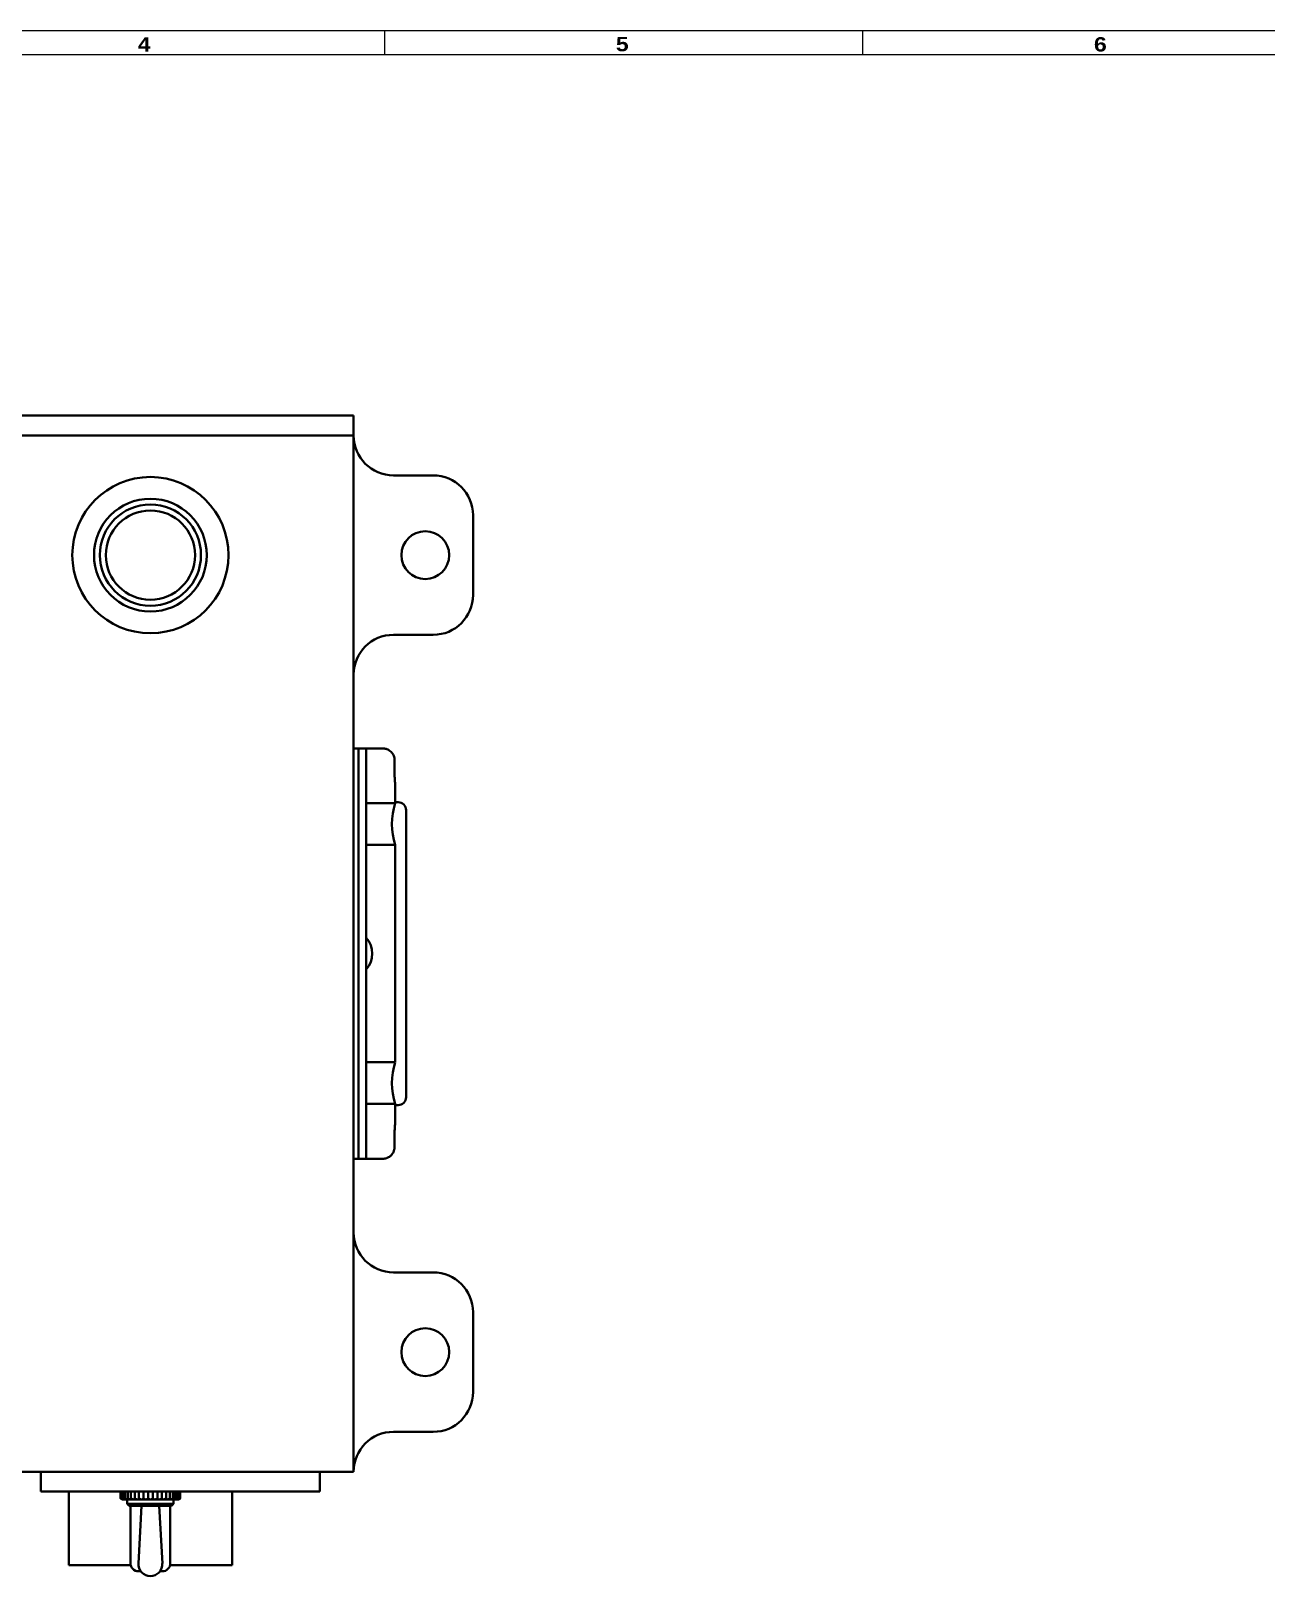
# Model space of a CAD drawing. Header units: millimetres. Extents: x 12 to 1415, y 12 to 997.
# Drawn here: x 393.6 to 703.6, y 609.3 to 997.1 of the extents above; entities that cross this region are included whole.
import ezdxf

# ---------------------------------------------------------------- set-up
doc = ezdxf.new("R2010")
doc.units = ezdxf.units.MM
doc.header["$LTSCALE"] = 1.2
doc.layers.get('0').update_dxf_attribs({"lineweight": 25})
doc.layers.add('Default', color=7, linetype='Continuous', lineweight=25)
doc.layers.add('가시적인 것(ISO)', color=7, linetype='Continuous', lineweight=40)
doc.styles.get("Standard").update_dxf_attribs({"font": 'txt.shx'})

# ---------------------------------------------------------------- blocks, each defined once
blk = doc.blocks.new('경계 A0_테크윈승압기_도면경계')
at = {"layer": 'Default', "color": 7, "linetype": 'Continuous'}
for p, q in [((1178.95, 830.9), (9.95, 830.9)), ((401.95, 830.9), (401.95, 825.9)), ((501.95, 830.9), (501.95, 825.9)), ((1173.95, 825.9), (34.95, 825.9))]:
    blk.add_line(p, q, dxfattribs=at)
at = {"layer": 'Default', "color": 7, "char_height": 3, "attachment_point": 1, "line_spacing_factor": 0.498}
for s, insert in [('\\f돋움체|b0|i0;\\H3.0000;{\\fArial Black|b0|i0;\\H3.0000;\\fArial Black|b0|i0;\\H3.0000;\\fArial Black|b0|i0;\\H3.0000;4}', (350.34, 829.59)), ('\\f돋움체|b0|i0;\\H3.0000;{\\fArial Black|b0|i0;\\H3.0000;\\fArial Black|b0|i0;\\H3.0000;\\fArial Black|b0|i0;\\H3.0000;5}', (450.34, 829.64)), ('\\f돋움체|b0|i0;\\H3.0000;{\\fArial Black|b0|i0;\\H3.0000;\\fArial Black|b0|i0;\\H3.0000;\\fArial Black|b0|i0;\\H3.0000;6}', (550.34, 829.59))]:
    blk.add_mtext(s, dxfattribs=dict(at, insert=insert))

msp = doc.modelspace()

# ---------------------------------------------------------------- linework, layer by layer
at = {"layer": '가시적인 것(ISO)'}
for p, q in [((162.56, 900.54), (474.56, 900.54)), ((474.56, 895.54), (474.56, 900.54)), ((474.56, 895.54), (162.56, 895.54)), ((162.56, 895.54), (474.56, 895.54)), ((474.56, 635.54), (474.56, 895.54)), ((484.56, 885.54), (494.56, 885.54)), ((504.56, 875.54), (504.56, 855.54)), ((494.56, 845.54), (484.56, 845.54)), ((475.76, 817.04), (474.56, 817.04)), ((475.76, 817.04), (475.76, 807.04)), ((475.76, 807.04), (475.76, 817.04)), ((475.76, 817.04), (477.76, 817.04)), ((477.76, 807.04), (477.76, 817.04)), ((481.87, 817.04), (477.76, 817.04)), ((484.86, 810.54), (484.86, 814.04)), ((475.76, 765.54), (475.76, 807.04)), ((475.76, 724.04), (475.76, 807.04)), ((477.76, 724.04), (477.76, 807.04)), ((484.99, 803.26), (484.99, 807.89)), ((484.99, 803.26), (477.76, 803.26)), ((484.99, 803.54), (485.76, 803.54)), ((487.76, 729.54), (487.76, 801.54)), ((484.99, 792.83), (477.76, 792.83)), ((484.99, 738.26), (484.99, 792.83)), ((475.76, 724.04), (475.76, 765.54)), ((484.99, 738.26), (477.76, 738.26)), ((484.99, 727.83), (477.76, 727.83)), ((484.99, 723.2), (484.99, 727.83)), ((484.99, 727.54), (485.76, 727.54)), ((475.76, 724.04), (475.76, 714.04)), ((475.76, 714.04), (475.76, 724.04)), ((477.76, 714.04), (477.76, 724.04)), ((484.86, 717.04), (484.86, 720.54)), ((475.76, 714.04), (474.56, 714.04)), ((475.76, 714.04), (477.76, 714.04)), ((477.76, 714.04), (481.87, 714.04)), ((494.56, 685.54), (484.56, 685.54)), ((504.56, 655.54), (504.56, 675.54)), ((484.56, 645.54), (494.56, 645.54)), ((162.56, 635.54), (474.56, 635.54)), ((396.06, 635.54), (396.06, 630.54)), ((399.06, 635.54), (463.06, 635.54)), ((466.06, 630.54), (466.06, 635.54)), ((399.06, 630.54), (396.06, 630.54)), ((463.06, 630.54), (399.06, 630.54)), ((403.06, 630.54), (403.06, 612.04)), ((416.09, 630.54), (416.09, 628.8)), ((416.09, 628.8), (416.09, 630.54)), ((416.27, 630.54), (416.27, 628.8)), ((416.27, 628.8), (416.27, 630.54)), ((416.51, 628.54), (416.6, 628.54)), ((416.6, 628.54), (416.61, 628.54)), ((416.61, 628.54), (416.85, 628.54)), ((416.62, 628.79), (416.62, 630.54)), ((416.64, 630.54), (416.64, 628.8)), ((416.85, 628.54), (416.87, 628.54)), ((416.87, 628.54), (417.26, 628.54)), ((417.14, 628.78), (417.14, 630.54)), ((417.17, 630.54), (417.17, 628.8)), ((417.26, 628.54), (417.3, 628.54)), ((417.3, 628.54), (417.84, 628.54)), ((417.74, 627.44), (417.74, 628.54)), ((417.81, 628.77), (417.81, 630.54)), ((417.84, 628.54), (417.88, 628.54)), ((417.86, 630.54), (417.86, 628.8)), ((417.88, 628.54), (418.55, 628.54)), ((418.55, 628.54), (418.61, 628.54)), ((418.61, 628.75), (418.61, 630.54)), ((418.61, 628.54), (419.39, 628.54)), ((418.69, 630.54), (418.69, 628.8)), ((419.39, 628.54), (419.45, 628.54)), ((419.45, 628.54), (420.33, 628.54)), ((419.65, 630.54), (419.65, 628.8)), ((420.33, 628.54), (420.4, 628.54)), ((420.4, 628.54), (421.35, 628.54)), ((420.69, 630.54), (420.69, 628.8)), ((421.35, 628.54), (421.42, 628.54)), ((421.42, 628.54), (422.42, 628.54)), ((421.81, 630.54), (421.81, 628.8)), ((422.42, 628.54), (422.5, 628.54)), ((422.5, 628.54), (423.52, 628.54)), ((422.98, 630.54), (422.98, 628.8)), ((423.52, 628.54), (423.6, 628.54)), ((423.6, 628.54), (424.63, 628.54)), ((424.15, 630.54), (424.15, 628.8)), ((424.63, 628.54), (424.71, 628.54)), ((424.71, 628.54), (425.7, 628.54)), ((425.32, 630.54), (425.32, 628.8)), ((425.7, 628.54), (425.78, 628.54)), ((425.78, 628.54), (426.73, 628.54)), ((426.43, 630.54), (426.43, 628.8)), ((426.73, 628.54), (426.8, 628.54)), ((426.8, 628.54), (427.68, 628.54)), ((427.48, 630.54), (427.48, 628.8)), ((427.68, 628.54), (427.74, 628.54)), ((427.74, 628.54), (428.52, 628.54)), ((428.44, 630.54), (428.44, 628.8)), ((428.51, 628.75), (428.51, 630.54)), ((428.52, 628.54), (428.58, 628.54)), ((428.58, 628.54), (429.24, 628.54)), ((429.24, 628.54), (429.29, 628.54)), ((429.27, 630.54), (429.27, 628.8)), ((429.29, 628.54), (429.83, 628.54)), ((429.32, 628.77), (429.32, 630.54)), ((429.38, 627.44), (429.38, 628.54)), ((429.83, 628.54), (429.86, 628.54)), ((429.86, 628.54), (430.26, 628.54)), ((429.96, 630.54), (429.96, 628.8)), ((429.99, 628.78), (429.99, 630.54)), ((430.26, 628.54), (430.28, 628.54)), ((430.28, 628.54), (430.52, 628.54)), ((430.49, 630.54), (430.49, 628.8)), ((430.51, 628.79), (430.51, 630.54)), ((430.52, 628.54), (430.53, 628.54)), ((430.53, 628.54), (430.61, 628.54)), ((430.86, 630.54), (430.86, 628.8)), ((430.86, 628.8), (430.86, 630.54)), ((431.04, 630.54), (431.04, 628.8)), ((431.04, 628.8), (431.04, 630.54)), ((444.06, 630.54), (444.06, 612.04)), ((466.06, 630.54), (463.06, 630.54)), ((429.38, 627.44), (417.74, 627.44)), ((418.24, 626.94), (417.74, 627.44)), ((418.24, 626.94), (428.88, 626.94)), ((418.56, 625.54), (418.56, 626.94)), ((418.56, 625.54), (418.56, 620.54)), ((421.35, 626.94), (420.57, 612.5)), ((425.78, 626.94), (426.56, 612.5)), ((428.56, 626.94), (428.56, 625.54)), ((428.56, 620.54), (428.56, 625.54)), ((428.88, 626.94), (429.38, 627.44)), ((418.56, 612.54), (418.56, 620.54)), ((428.56, 620.54), (428.56, 612.54)), ((403.06, 612.04), (418.63, 612.04)), ((420.56, 610.54), (421.16, 610.54)), ((425.97, 610.54), (426.56, 610.54)), ((428.5, 612.04), (444.06, 612.04))]:
    msp.add_line(p, q, dxfattribs=at)
for centre, radius in [((423.56, 865.54), 19.6), ((423.56, 865.54), 14.15), ((423.56, 865.54), 12.7), ((423.56, 865.54), 11.2), ((492.56, 865.54), 6), ((492.56, 665.54), 6)]:
    msp.add_circle(centre, radius, dxfattribs=at)
for centre, radius, start, end in [((484.56, 895.54), 10, 180, 270), ((494.56, 875.54), 10, 0, 90), ((494.56, 855.54), 10, 270, 0), ((484.56, 835.54), 10, 90, 180), ((501.84, 798.04), 17.64, 162.798, 197.202), ((485.76, 801.54), 2, 0, 90), ((473.18, 765.54), 6.08, 318.8879, 41.1121), ((501.84, 733.04), 17.64, 162.798, 197.202), ((485.76, 729.54), 2, 270, 0), ((484.56, 695.54), 10, 180, 270), ((494.56, 675.54), 10, 0, 90), ((494.56, 655.54), 10, 270, 0), ((484.56, 635.54), 10, 90, 180), ((420.56, 612.54), 2, 180, 270), ((423.56, 612.34), 3, 176.894, 270), ((423.56, 612.34), 3, 270, 3.106), ((426.56, 612.54), 2, 270, 0)]:
    msp.add_arc(centre, radius, start, end, dxfattribs=at)
for points, knots in [([(484.86, 814.04), (484.86, 814.24), (484.84, 814.43), (484.76, 814.81), (484.71, 815), (484.58, 815.3), (484.53, 815.42), (484.38, 815.68), (484.28, 815.82), (484.11, 816.03), (484.04, 816.1), (483.83, 816.31), (483.68, 816.43), (483.28, 816.7), (483.01, 816.83), (482.59, 816.95), (482.45, 816.99), (482.16, 817.03), (482.01, 817.04), (481.87, 817.04)], [-0.4722097, -0.4722097, -0.4722097, -0.4722097, -0.4138475, -0.4138475, -0.3554457, -0.3554457, -0.3164639, -0.3164639, -0.2644861, -0.2644861, -0.235197, -0.235197, -0.1767774, -0.1767774, -0.0883828, -0.0883828, -0.0442449, -0.0442449, -0.000001, -0.000001, -0.000001, -0.000001]), ([(484.99, 807.89), (484.99, 807.92), (484.99, 807.94), (484.99, 808.12), (484.98, 808.28), (484.94, 808.75), (484.92, 809.07), (484.89, 809.53), (484.88, 809.62), (484.87, 809.85), (484.87, 809.98), (484.86, 810.26), (484.86, 810.4), (484.86, 810.54)], [-0.3210698, -0.3210698, -0.3210698, -0.3210698, -0.3060676, -0.3060676, -0.2333495, -0.2333495, -0.1133717, -0.1133717, -0.0846146, -0.0846146, -0.0422756, -0.0422756, -0.000001, -0.000001, -0.000001, -0.000001]), ([(484.86, 720.54), (484.86, 720.68), (484.86, 720.82), (484.87, 721.1), (484.87, 721.24), (484.88, 721.46), (484.89, 721.55), (484.92, 722.01), (484.94, 722.34), (484.98, 722.8), (484.99, 722.96), (484.99, 723.14), (484.99, 723.17), (484.99, 723.2)], [-0.674812, -0.674812, -0.674812, -0.674812, -0.6317569, -0.6317569, -0.5886365, -0.5886365, -0.5593481, -0.5593481, -0.4371859, -0.4371859, -0.3631935, -0.3631935, -0.3481317, -0.3481317, -0.3481317, -0.3481317]), ([(481.87, 714.04), (482.06, 714.04), (482.25, 714.06), (482.63, 714.13), (482.81, 714.19), (483.11, 714.31), (483.22, 714.37), (483.48, 714.51), (483.63, 714.61), (483.83, 714.78), (483.91, 714.85), (484.11, 715.05), (484.24, 715.2), (484.43, 715.49), (484.5, 715.62), (484.66, 715.95), (484.73, 716.16), (484.81, 716.49), (484.83, 716.6), (484.85, 716.82), (484.86, 716.93), (484.86, 717.04)], [-0.4721105, -0.4721105, -0.4721105, -0.4721105, -0.4141639, -0.4141639, -0.3562023, -0.3562023, -0.3174774, -0.3174774, -0.265726, -0.265726, -0.236468, -0.236468, -0.1779283, -0.1779283, -0.1335303, -0.1335303, -0.0668543, -0.0668543, -0.0334584, -0.0334584, -0.000001, -0.000001, -0.000001, -0.000001])]:
    msp.add_open_spline(points, degree=3, knots=knots, dxfattribs=at)
for points in [[(416.19, 628.75), (416.17, 628.76), (416.15, 628.77), (416.12, 628.79), (416.1, 628.8), (416.09, 628.8), (416.09, 628.8)], [(416.09, 628.8), (416.09, 628.8), (416.09, 628.8), (416.1, 628.79), (416.13, 628.77), (416.15, 628.76), (416.16, 628.75)], [(416.16, 628.75), (416.2, 628.73), (416.28, 628.68), (416.39, 628.62), (416.46, 628.57), (416.49, 628.55)], [(416.57, 628.55), (416.53, 628.57), (416.45, 628.62), (416.32, 628.68), (416.23, 628.73), (416.19, 628.75)], [(416.4, 628.75), (416.38, 628.76), (416.35, 628.77), (416.32, 628.79), (416.29, 628.8), (416.28, 628.8), (416.27, 628.8)], [(416.27, 628.8), (416.27, 628.8), (416.27, 628.8), (416.27, 628.79), (416.29, 628.77), (416.3, 628.76), (416.32, 628.75)], [(416.32, 628.75), (416.35, 628.73), (416.41, 628.68), (416.5, 628.62), (416.56, 628.57), (416.59, 628.55)], [(416.82, 628.55), (416.77, 628.57), (416.68, 628.62), (416.54, 628.68), (416.45, 628.73), (416.4, 628.75)], [(416.51, 628.54), (416.51, 628.54), (416.51, 628.54), (416.5, 628.55), (416.5, 628.55), (416.49, 628.55)], [(416.57, 628.55), (416.57, 628.55), (416.58, 628.55), (416.59, 628.54), (416.59, 628.54), (416.6, 628.54)], [(416.61, 628.54), (416.61, 628.54), (416.6, 628.54), (416.6, 628.55), (416.59, 628.55), (416.59, 628.55)], [(416.64, 628.8), (416.63, 628.8), (416.62, 628.8), (416.62, 628.79), (416.63, 628.77), (416.64, 628.76), (416.65, 628.75)], [(416.78, 628.75), (416.77, 628.76), (416.74, 628.77), (416.69, 628.79), (416.66, 628.8), (416.64, 628.8), (416.64, 628.8)], [(416.65, 628.75), (416.67, 628.73), (416.72, 628.68), (416.79, 628.62), (416.84, 628.57), (416.86, 628.55)], [(417.23, 628.55), (417.18, 628.57), (417.09, 628.62), (416.94, 628.68), (416.84, 628.73), (416.78, 628.75)], [(416.82, 628.55), (416.82, 628.55), (416.83, 628.55), (416.84, 628.54), (416.84, 628.54), (416.85, 628.54)], [(416.87, 628.54), (416.87, 628.54), (416.87, 628.54), (416.87, 628.55), (416.86, 628.55), (416.86, 628.55)], [(417.17, 628.8), (417.16, 628.8), (417.15, 628.8), (417.14, 628.79), (417.14, 628.77), (417.15, 628.76), (417.15, 628.75)], [(417.15, 628.75), (417.17, 628.73), (417.2, 628.68), (417.25, 628.62), (417.28, 628.57), (417.3, 628.55)], [(417.34, 628.75), (417.32, 628.76), (417.29, 628.77), (417.24, 628.79), (417.2, 628.8), (417.18, 628.8), (417.17, 628.8)], [(417.23, 628.55), (417.24, 628.55), (417.24, 628.55), (417.26, 628.54), (417.26, 628.54), (417.26, 628.54)], [(417.3, 628.54), (417.3, 628.54), (417.3, 628.54), (417.3, 628.55), (417.3, 628.55), (417.3, 628.55)], [(417.8, 628.55), (417.75, 628.57), (417.65, 628.62), (417.5, 628.68), (417.39, 628.73), (417.34, 628.75)], [(417.8, 628.55), (417.81, 628.55), (417.82, 628.55), (417.83, 628.54), (417.83, 628.54), (417.84, 628.54)], [(417.86, 628.8), (417.85, 628.8), (417.83, 628.8), (417.82, 628.79), (417.81, 628.77), (417.81, 628.76), (417.81, 628.75)], [(417.81, 628.75), (417.82, 628.73), (417.84, 628.68), (417.86, 628.62), (417.88, 628.57), (417.89, 628.55)], [(418.04, 628.75), (418.03, 628.76), (417.99, 628.77), (417.94, 628.79), (417.9, 628.8), (417.87, 628.8), (417.86, 628.8)], [(417.88, 628.54), (417.89, 628.54), (417.89, 628.54), (417.89, 628.55), (417.89, 628.55), (417.89, 628.55)], [(418.51, 628.55), (418.46, 628.57), (418.36, 628.62), (418.21, 628.68), (418.1, 628.73), (418.04, 628.75)], [(418.51, 628.55), (418.52, 628.55), (418.53, 628.55), (418.54, 628.54), (418.55, 628.54), (418.55, 628.54)], [(418.69, 628.8), (418.68, 628.8), (418.66, 628.8), (418.64, 628.79), (418.62, 628.77), (418.61, 628.76), (418.61, 628.75)], [(418.61, 628.75), (418.61, 628.73), (418.61, 628.68), (418.61, 628.62), (418.61, 628.57), (418.61, 628.55)], [(418.61, 628.54), (418.61, 628.54), (418.61, 628.54), (418.61, 628.55), (418.61, 628.55), (418.61, 628.55)], [(418.89, 628.75), (418.87, 628.76), (418.83, 628.77), (418.78, 628.79), (418.73, 628.8), (418.71, 628.8), (418.69, 628.8)], [(419.35, 628.55), (419.3, 628.57), (419.2, 628.62), (419.05, 628.68), (418.94, 628.73), (418.89, 628.75)], [(419.35, 628.55), (419.36, 628.55), (419.36, 628.55), (419.38, 628.54), (419.38, 628.54), (419.39, 628.54)], [(419.45, 628.54), (419.46, 628.54), (419.46, 628.54), (419.46, 628.55), (419.47, 628.55), (419.47, 628.55)], [(419.54, 628.75), (419.53, 628.73), (419.51, 628.68), (419.49, 628.62), (419.47, 628.57), (419.47, 628.55)], [(419.65, 628.8), (419.63, 628.8), (419.61, 628.8), (419.58, 628.79), (419.55, 628.77), (419.54, 628.76), (419.54, 628.75)], [(419.84, 628.75), (419.83, 628.76), (419.79, 628.77), (419.74, 628.79), (419.69, 628.8), (419.66, 628.8), (419.65, 628.8)], [(420.29, 628.55), (420.24, 628.57), (420.15, 628.62), (420, 628.68), (419.9, 628.73), (419.84, 628.75)], [(420.29, 628.55), (420.3, 628.55), (420.3, 628.55), (420.32, 628.54), (420.32, 628.54), (420.33, 628.54)], [(420.4, 628.54), (420.4, 628.54), (420.41, 628.54), (420.41, 628.55), (420.42, 628.55), (420.42, 628.55)], [(420.56, 628.75), (420.55, 628.73), (420.51, 628.68), (420.46, 628.62), (420.43, 628.57), (420.42, 628.55)], [(420.69, 628.8), (420.68, 628.8), (420.65, 628.8), (420.61, 628.79), (420.58, 628.77), (420.57, 628.76), (420.56, 628.75)], [(420.89, 628.75), (420.88, 628.76), (420.84, 628.77), (420.79, 628.79), (420.74, 628.8), (420.71, 628.8), (420.69, 628.8)], [(421.31, 628.55), (421.27, 628.57), (421.18, 628.62), (421.04, 628.68), (420.94, 628.73), (420.89, 628.75)], [(421.31, 628.55), (421.32, 628.55), (421.32, 628.55), (421.34, 628.54), (421.34, 628.54), (421.35, 628.54)], [(421.42, 628.54), (421.43, 628.54), (421.43, 628.54), (421.44, 628.55), (421.44, 628.55), (421.45, 628.55)], [(421.66, 628.75), (421.64, 628.73), (421.59, 628.68), (421.52, 628.62), (421.47, 628.57), (421.45, 628.55)], [(421.81, 628.8), (421.8, 628.8), (421.77, 628.8), (421.73, 628.79), (421.69, 628.77), (421.67, 628.76), (421.66, 628.75)], [(422.01, 628.75), (421.99, 628.76), (421.96, 628.77), (421.91, 628.79), (421.86, 628.8), (421.83, 628.8), (421.81, 628.8)], [(422.39, 628.55), (422.35, 628.57), (422.27, 628.62), (422.14, 628.68), (422.05, 628.73), (422.01, 628.75)], [(422.39, 628.55), (422.39, 628.55), (422.4, 628.55), (422.41, 628.54), (422.42, 628.54), (422.42, 628.54)], [(422.5, 628.54), (422.5, 628.54), (422.51, 628.54), (422.52, 628.55), (422.53, 628.55), (422.53, 628.55)], [(422.81, 628.75), (422.77, 628.73), (422.71, 628.68), (422.62, 628.62), (422.56, 628.57), (422.53, 628.55)], [(422.98, 628.8), (422.96, 628.8), (422.93, 628.8), (422.88, 628.79), (422.84, 628.77), (422.82, 628.76), (422.81, 628.75)], [(423.16, 628.75), (423.15, 628.76), (423.12, 628.77), (423.07, 628.79), (423.03, 628.8), (422.99, 628.8), (422.98, 628.8)], [(423.49, 628.55), (423.46, 628.57), (423.39, 628.62), (423.28, 628.68), (423.2, 628.73), (423.16, 628.75)], [(423.49, 628.55), (423.5, 628.55), (423.5, 628.55), (423.51, 628.54), (423.52, 628.54), (423.52, 628.54)], [(423.6, 628.54), (423.61, 628.54), (423.62, 628.54), (423.63, 628.55), (423.63, 628.55), (423.64, 628.55)], [(423.97, 628.75), (423.93, 628.73), (423.85, 628.68), (423.74, 628.62), (423.67, 628.57), (423.64, 628.55)], [(424.15, 628.8), (424.14, 628.8), (424.1, 628.8), (424.05, 628.79), (424.01, 628.77), (423.98, 628.76), (423.97, 628.75)], [(424.32, 628.75), (424.31, 628.76), (424.29, 628.77), (424.25, 628.79), (424.2, 628.8), (424.17, 628.8), (424.15, 628.8)], [(424.6, 628.55), (424.57, 628.57), (424.51, 628.62), (424.42, 628.68), (424.36, 628.73), (424.32, 628.75)], [(424.6, 628.55), (424.6, 628.55), (424.61, 628.55), (424.62, 628.54), (424.62, 628.54), (424.63, 628.54)], [(424.71, 628.54), (424.71, 628.54), (424.72, 628.54), (424.73, 628.55), (424.74, 628.55), (424.74, 628.55)], [(425.12, 628.75), (425.08, 628.73), (424.99, 628.68), (424.86, 628.62), (424.78, 628.57), (424.74, 628.55)], [(425.32, 628.8), (425.3, 628.8), (425.27, 628.8), (425.22, 628.79), (425.17, 628.77), (425.14, 628.76), (425.12, 628.75)], [(425.47, 628.75), (425.46, 628.76), (425.44, 628.77), (425.4, 628.79), (425.36, 628.8), (425.33, 628.8), (425.32, 628.8)], [(425.68, 628.55), (425.66, 628.57), (425.61, 628.62), (425.54, 628.68), (425.49, 628.73), (425.47, 628.75)], [(425.68, 628.55), (425.68, 628.55), (425.69, 628.55), (425.7, 628.54), (425.7, 628.54), (425.7, 628.54)], [(425.78, 628.54), (425.79, 628.54), (425.79, 628.54), (425.81, 628.55), (425.81, 628.55), (425.82, 628.55)], [(426.24, 628.75), (426.19, 628.73), (426.09, 628.68), (425.95, 628.62), (425.86, 628.57), (425.82, 628.55)], [(426.43, 628.8), (426.42, 628.8), (426.39, 628.8), (426.34, 628.79), (426.29, 628.77), (426.25, 628.76), (426.24, 628.75)], [(426.57, 628.75), (426.56, 628.76), (426.55, 628.77), (426.52, 628.79), (426.48, 628.8), (426.45, 628.8), (426.43, 628.8)], [(426.71, 628.55), (426.7, 628.57), (426.66, 628.62), (426.62, 628.68), (426.58, 628.73), (426.57, 628.75)], [(426.71, 628.55), (426.71, 628.55), (426.72, 628.55), (426.72, 628.54), (426.73, 628.54), (426.73, 628.54)], [(426.8, 628.54), (426.81, 628.54), (426.81, 628.54), (426.83, 628.55), (426.83, 628.55), (426.84, 628.55)], [(427.29, 628.75), (427.23, 628.73), (427.13, 628.68), (426.98, 628.62), (426.89, 628.57), (426.84, 628.55)], [(427.48, 628.8), (427.47, 628.8), (427.44, 628.8), (427.39, 628.79), (427.34, 628.77), (427.3, 628.76), (427.29, 628.75)], [(427.59, 628.75), (427.59, 628.76), (427.58, 628.77), (427.55, 628.79), (427.52, 628.8), (427.5, 628.8), (427.48, 628.8)], [(427.66, 628.55), (427.66, 628.57), (427.64, 628.62), (427.62, 628.68), (427.6, 628.73), (427.59, 628.75)], [(427.66, 628.55), (427.66, 628.55), (427.67, 628.55), (427.67, 628.54), (427.67, 628.54), (427.68, 628.54)], [(427.74, 628.54), (427.74, 628.54), (427.75, 628.54), (427.77, 628.55), (427.77, 628.55), (427.78, 628.55)], [(428.24, 628.75), (428.19, 628.73), (428.08, 628.68), (427.93, 628.62), (427.83, 628.57), (427.78, 628.55)], [(428.44, 628.8), (428.42, 628.8), (428.39, 628.8), (428.35, 628.79), (428.3, 628.77), (428.26, 628.76), (428.24, 628.75)], [(428.51, 628.75), (428.51, 628.76), (428.51, 628.77), (428.49, 628.79), (428.47, 628.8), (428.45, 628.8), (428.44, 628.8)], [(428.51, 628.55), (428.51, 628.57), (428.51, 628.62), (428.51, 628.68), (428.51, 628.73), (428.51, 628.75)], [(428.51, 628.55), (428.51, 628.55), (428.51, 628.55), (428.52, 628.54), (428.52, 628.54), (428.52, 628.54)], [(428.58, 628.54), (428.58, 628.54), (428.59, 628.54), (428.6, 628.55), (428.61, 628.55), (428.61, 628.55)], [(429.09, 628.75), (429.03, 628.73), (428.92, 628.68), (428.77, 628.62), (428.66, 628.57), (428.61, 628.55)], [(429.27, 628.8), (429.26, 628.8), (429.23, 628.8), (429.19, 628.79), (429.14, 628.77), (429.1, 628.76), (429.09, 628.75)], [(429.24, 628.55), (429.25, 628.57), (429.27, 628.62), (429.29, 628.68), (429.31, 628.73), (429.32, 628.75)], [(429.24, 628.55), (429.24, 628.55), (429.24, 628.55), (429.24, 628.54), (429.24, 628.54), (429.24, 628.54)], [(429.32, 628.75), (429.32, 628.76), (429.32, 628.77), (429.31, 628.79), (429.3, 628.8), (429.28, 628.8), (429.27, 628.8)], [(429.29, 628.54), (429.3, 628.54), (429.3, 628.54), (429.31, 628.55), (429.32, 628.55), (429.33, 628.55)], [(429.79, 628.75), (429.74, 628.73), (429.63, 628.68), (429.48, 628.62), (429.38, 628.57), (429.33, 628.55)], [(429.96, 628.8), (429.95, 628.8), (429.93, 628.8), (429.89, 628.79), (429.84, 628.77), (429.81, 628.76), (429.79, 628.75)], [(429.83, 628.55), (429.85, 628.57), (429.88, 628.62), (429.93, 628.68), (429.96, 628.73), (429.98, 628.75)], [(429.83, 628.55), (429.83, 628.55), (429.83, 628.55), (429.83, 628.54), (429.83, 628.54), (429.83, 628.54)], [(429.86, 628.54), (429.87, 628.54), (429.87, 628.54), (429.88, 628.55), (429.89, 628.55), (429.9, 628.55)], [(430.34, 628.75), (430.29, 628.73), (430.19, 628.68), (430.04, 628.62), (429.94, 628.57), (429.9, 628.55)], [(429.98, 628.75), (429.98, 628.76), (429.99, 628.77), (429.99, 628.79), (429.98, 628.8), (429.97, 628.8), (429.96, 628.8)], [(430.27, 628.55), (430.27, 628.55), (430.26, 628.55), (430.26, 628.54), (430.26, 628.54), (430.26, 628.54)], [(430.27, 628.55), (430.29, 628.57), (430.34, 628.62), (430.41, 628.68), (430.46, 628.73), (430.48, 628.75)], [(430.28, 628.54), (430.28, 628.54), (430.29, 628.54), (430.3, 628.55), (430.31, 628.55), (430.31, 628.55)], [(430.73, 628.75), (430.68, 628.73), (430.59, 628.68), (430.45, 628.62), (430.36, 628.57), (430.31, 628.55)], [(430.49, 628.8), (430.49, 628.8), (430.47, 628.8), (430.44, 628.79), (430.39, 628.77), (430.36, 628.76), (430.34, 628.75)], [(430.48, 628.75), (430.49, 628.76), (430.5, 628.77), (430.51, 628.79), (430.51, 628.8), (430.5, 628.8), (430.49, 628.8)], [(430.54, 628.55), (430.53, 628.55), (430.53, 628.55), (430.52, 628.54), (430.52, 628.54), (430.52, 628.54)], [(430.53, 628.54), (430.54, 628.54), (430.54, 628.54), (430.55, 628.55), (430.56, 628.55), (430.56, 628.55)], [(430.54, 628.55), (430.57, 628.57), (430.63, 628.62), (430.72, 628.68), (430.78, 628.73), (430.81, 628.75)], [(430.94, 628.75), (430.9, 628.73), (430.81, 628.68), (430.68, 628.62), (430.6, 628.57), (430.56, 628.55)], [(430.64, 628.55), (430.63, 628.55), (430.63, 628.55), (430.62, 628.54), (430.62, 628.54), (430.61, 628.54)], [(430.64, 628.55), (430.67, 628.57), (430.74, 628.62), (430.85, 628.68), (430.93, 628.73), (430.97, 628.75)], [(430.86, 628.8), (430.85, 628.8), (430.84, 628.8), (430.81, 628.79), (430.78, 628.77), (430.75, 628.76), (430.73, 628.75)], [(430.81, 628.75), (430.82, 628.76), (430.84, 628.77), (430.86, 628.79), (430.86, 628.8), (430.86, 628.8), (430.86, 628.8)], [(431.04, 628.8), (431.04, 628.8), (431.03, 628.8), (431.01, 628.79), (430.98, 628.77), (430.95, 628.76), (430.94, 628.75)], [(430.97, 628.75), (430.98, 628.76), (431, 628.77), (431.03, 628.79), (431.04, 628.8), (431.04, 628.8), (431.04, 628.8)]]:
    msp.add_open_spline(points, degree=3, dxfattribs=at)

# ---------------------------------------------------------------- block references
at = {"xscale": 1.2, "yscale": 1.2, "zscale": 1.2}
msp.add_blockref('경계 A0_테크윈승압기_도면경계', (0, 0), dxfattribs=at)

doc.saveas('drawing.dxf')
